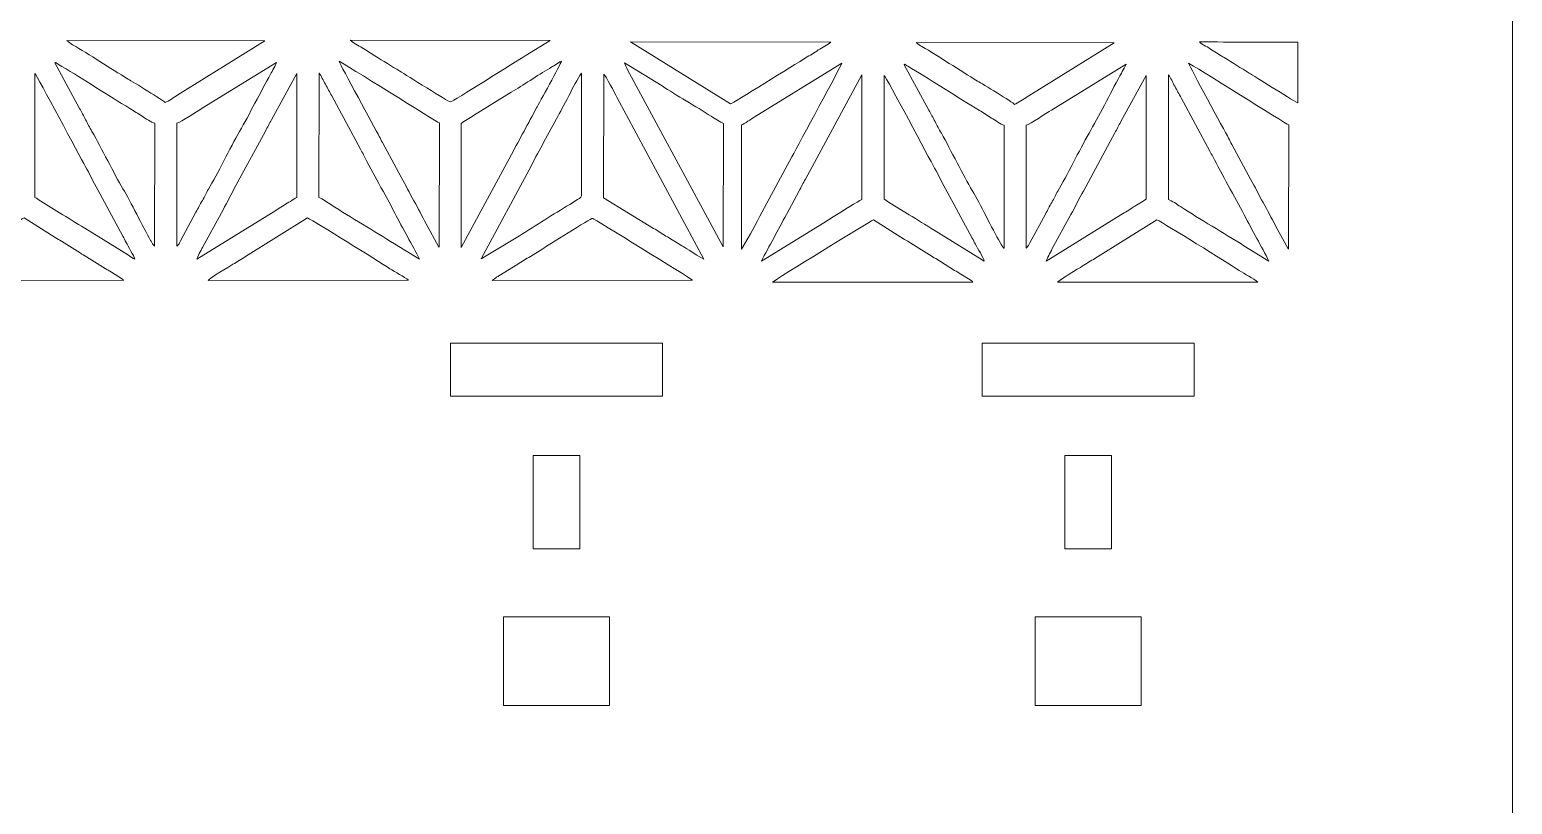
# Model space of a CAD drawing. Header units: inches. Extents: x -60.4 to -14.9, y -20.3 to 14.1.
# Drawn here: x -24.75 to -21.255, y 8.02 to 9.845 of the extents above; entities that cross this region are included whole.
import ezdxf

# ---------------------------------------------------------------- set-up
doc = ezdxf.new("R2010")
doc.units = ezdxf.units.IN
doc.header["$MEASUREMENT"] = 0
doc.layers.add('Master Desktop', color=7, linetype='Continuous', plot=False)

msp = doc.modelspace()

# ---------------------------------------------------------------- linework, layer by layer
at = {"layer": 'Master Desktop', "lineweight": 18}
msp.add_open_spline([(-21.2548, 10.7638), (-21.2548, 10.7638), (-21.2548, -11.49), (-21.2548, -11.49), (-21.2548, -11.49), (-21.2548, -11.49), (-21.2548, -11.6795), (-21.2548, -11.6795)], degree=3, knots=[0, 0, 0, 0, 0.333333, 0.333333, 0.333333, 0.333333, 1, 1, 1, 1], dxfattribs=at)
at = {"layer": 'Master Desktop', "color": 5, "lineweight": 9}
for points, knots in [([(-24.4302, 9.6734), (-24.4339, 9.6777), (-24.5076, 9.7228), (-24.5173, 9.7285), (-24.5173, 9.7285), (-24.5597, 9.7535), (-24.6097, 9.7875), (-24.6485, 9.8096), (-24.6485, 9.8096), (-24.6534, 9.8124), (-24.6572, 9.8145), (-24.6619, 9.8192), (-24.6619, 9.8192), (-24.6619, 9.8192), (-24.1955, 9.8184), (-24.1955, 9.8184), (-24.1955, 9.8184), (-24.1955, 9.8184), (-24.4003, 9.6913), (-24.4003, 9.6913), (-24.4003, 9.6913), (-24.4084, 9.686), (-24.4222, 9.6768), (-24.4302, 9.6734)], [0, 0, 0, 0, 0.142857, 0.142857, 0.142857, 0.142857, 0.285714, 0.285714, 0.285714, 0.285714, 0.428571, 0.428571, 0.428571, 0.428571, 0.571429, 0.571429, 0.571429, 0.571429, 0.714286, 0.714286, 0.714286, 0.714286, 1, 1, 1, 1]), ([(-23.5815, 9.7833), (-23.6013, 9.772), (-23.7535, 9.6749), (-23.7582, 9.6749), (-23.7582, 9.6749), (-23.7623, 9.6749), (-23.863, 9.7387), (-23.8771, 9.7473), (-23.8771, 9.7473), (-23.8968, 9.7593), (-23.9159, 9.7711), (-23.936, 9.7836), (-23.936, 9.7836), (-23.9459, 9.7898), (-23.9554, 9.7955), (-23.9658, 9.8024), (-23.9658, 9.8024), (-23.9739, 9.8077), (-23.9877, 9.814), (-23.9942, 9.8205), (-23.9942, 9.8205), (-23.9942, 9.8205), (-23.5225, 9.8198), (-23.5225, 9.8198), (-23.5225, 9.8198), (-23.5225, 9.8198), (-23.5815, 9.7833), (-23.5815, 9.7833)], [0, 0, 0, 0, 0.125, 0.125, 0.125, 0.125, 0.25, 0.25, 0.25, 0.25, 0.375, 0.375, 0.375, 0.375, 0.5, 0.5, 0.5, 0.5, 0.625, 0.625, 0.625, 0.625, 0.75, 0.75, 0.75, 0.75, 1, 1, 1, 1]), ([(-22.8614, 9.8157), (-22.8681, 9.8093), (-22.8824, 9.8029), (-22.8908, 9.7972), (-22.8908, 9.7972), (-22.9006, 9.7905), (-22.9106, 9.7846), (-22.9206, 9.7785), (-22.9206, 9.7785), (-22.9458, 9.7632), (-23.0937, 9.6704), (-23.0974, 9.6704), (-23.0974, 9.6704), (-23.0974, 9.6704), (-23.3331, 9.8161), (-23.3331, 9.8161), (-23.3331, 9.8161), (-23.3331, 9.8161), (-22.8614, 9.8157), (-22.8614, 9.8157)], [0, 0, 0, 0, 0.166667, 0.166667, 0.166667, 0.166667, 0.333333, 0.333333, 0.333333, 0.333333, 0.5, 0.5, 0.5, 0.5, 0.666667, 0.666667, 0.666667, 0.666667, 1, 1, 1, 1]), ([(-22.4281, 9.669), (-22.4318, 9.6733), (-22.5055, 9.7183), (-22.5152, 9.724), (-22.5152, 9.724), (-22.5576, 9.7491), (-22.6076, 9.7831), (-22.6464, 9.8052), (-22.6464, 9.8052), (-22.6513, 9.808), (-22.6551, 9.81), (-22.6598, 9.8148), (-22.6598, 9.8148), (-22.6598, 9.8148), (-22.1934, 9.8139), (-22.1934, 9.8139), (-22.1934, 9.8139), (-22.1934, 9.8139), (-22.3982, 9.6868), (-22.3982, 9.6868), (-22.3982, 9.6868), (-22.4063, 9.6816), (-22.4201, 9.6724), (-22.4281, 9.669)], [0, 0, 0, 0, 0.142857, 0.142857, 0.142857, 0.142857, 0.285714, 0.285714, 0.285714, 0.285714, 0.428571, 0.428571, 0.428571, 0.428571, 0.571429, 0.571429, 0.571429, 0.571429, 0.714286, 0.714286, 0.714286, 0.714286, 1, 1, 1, 1]), ([(-21.7605, 9.6725), (-21.7809, 9.6835), (-21.8624, 9.7352), (-21.8749, 9.7428), (-21.8749, 9.7428), (-21.8947, 9.7548), (-21.9138, 9.7666), (-21.9339, 9.7791), (-21.9339, 9.7791), (-21.9438, 9.7853), (-21.9533, 9.791), (-21.9637, 9.7979), (-21.9637, 9.7979), (-21.9718, 9.8033), (-21.9856, 9.8095), (-21.9921, 9.8161), (-21.9921, 9.8161), (-21.9921, 9.8161), (-21.877, 9.8159), (-21.7605, 9.8157)], [0, 0, 0, 0, 0.166667, 0.166667, 0.166667, 0.166667, 0.333333, 0.333333, 0.333333, 0.333333, 0.5, 0.5, 0.5, 0.5, 0.666667, 0.666667, 0.666667, 0.666667, 1, 1, 1, 1]), ([(-24.632, 9.6595), (-24.632, 9.6595), (-24.6903, 9.7666), (-24.6903, 9.7666), (-24.6903, 9.7666), (-24.6903, 9.7666), (-24.6887, 9.7679), (-24.6887, 9.7679), (-24.6887, 9.7679), (-24.6842, 9.7644), (-24.6794, 9.7619), (-24.6735, 9.7584), (-24.6735, 9.7584), (-24.6223, 9.7281), (-24.5658, 9.6904), (-24.5133, 9.6593), (-24.5133, 9.6593), (-24.5032, 9.6533), (-24.4946, 9.6472), (-24.4846, 9.6411), (-24.4846, 9.6411), (-24.4772, 9.6366), (-24.4628, 9.6264), (-24.455, 9.6244), (-24.455, 9.6244), (-24.455, 9.6244), (-24.4551, 9.3345), (-24.4551, 9.3345), (-24.4551, 9.3345), (-24.4555, 9.3347), (-24.4559, 9.3352), (-24.4562, 9.3354), (-24.4562, 9.3354), (-24.4562, 9.3354), (-24.4588, 9.3385), (-24.4588, 9.3385), (-24.4588, 9.3385), (-24.4601, 9.3403), (-24.4596, 9.3397), (-24.4607, 9.3418), (-24.4607, 9.3418), (-24.4623, 9.3447), (-24.4626, 9.3452), (-24.4645, 9.3483), (-24.4645, 9.3483), (-24.4837, 9.3811), (-24.5112, 9.4392), (-24.53, 9.4703), (-24.53, 9.4703), (-24.551, 9.5051), (-24.5803, 9.566), (-24.6029, 9.6053), (-24.6029, 9.6053), (-24.6084, 9.615), (-24.6133, 9.6239), (-24.6178, 9.6329), (-24.6178, 9.6329), (-24.6227, 9.6426), (-24.6273, 9.6503), (-24.632, 9.6595)], [0, 0, 0, 0, 0.0625, 0.0625, 0.0625, 0.0625, 0.125, 0.125, 0.125, 0.125, 0.1875, 0.1875, 0.1875, 0.1875, 0.25, 0.25, 0.25, 0.25, 0.3125, 0.3125, 0.3125, 0.3125, 0.375, 0.375, 0.375, 0.375, 0.4375, 0.4375, 0.4375, 0.4375, 0.5, 0.5, 0.5, 0.5, 0.5625, 0.5625, 0.5625, 0.5625, 0.625, 0.625, 0.625, 0.625, 0.6875, 0.6875, 0.6875, 0.6875, 0.75, 0.75, 0.75, 0.75, 0.8125, 0.8125, 0.8125, 0.8125, 0.875, 0.875, 0.875, 0.875, 1, 1, 1, 1]), ([(-24.4027, 9.6244), (-24.3933, 9.6268), (-24.3552, 9.6529), (-24.3434, 9.6599), (-24.3434, 9.6599), (-24.3434, 9.6599), (-24.1676, 9.7679), (-24.1676, 9.7679), (-24.1676, 9.7679), (-24.1698, 9.7626), (-24.1783, 9.7471), (-24.182, 9.7404), (-24.182, 9.7404), (-24.2045, 9.6999), (-24.2328, 9.6436), (-24.2548, 9.6053), (-24.2548, 9.6053), (-24.2772, 9.5664), (-24.3073, 9.504), (-24.3284, 9.4692), (-24.3284, 9.4692), (-24.3341, 9.4598), (-24.3367, 9.4518), (-24.3426, 9.4425), (-24.3426, 9.4425), (-24.3486, 9.433), (-24.3519, 9.4249), (-24.3577, 9.415), (-24.3577, 9.415), (-24.3577, 9.415), (-24.3939, 9.3473), (-24.3939, 9.3473), (-24.3939, 9.3473), (-24.3954, 9.3447), (-24.3958, 9.3436), (-24.3976, 9.3407), (-24.3976, 9.3407), (-24.3976, 9.3407), (-24.4027, 9.3345), (-24.4027, 9.3345), (-24.4027, 9.3345), (-24.4027, 9.3345), (-24.4027, 9.6244), (-24.4027, 9.6244)], [0, 0, 0, 0, 0.083333, 0.083333, 0.083333, 0.083333, 0.166667, 0.166667, 0.166667, 0.166667, 0.25, 0.25, 0.25, 0.25, 0.333333, 0.333333, 0.333333, 0.333333, 0.416667, 0.416667, 0.416667, 0.416667, 0.5, 0.5, 0.5, 0.5, 0.583333, 0.583333, 0.583333, 0.583333, 0.666667, 0.666667, 0.666667, 0.666667, 0.75, 0.75, 0.75, 0.75, 0.833333, 0.833333, 0.833333, 0.833333, 1, 1, 1, 1]), ([(-23.7842, 9.3322), (-23.7845, 9.3326), (-23.7849, 9.333), (-23.7851, 9.3333), (-23.7851, 9.3333), (-23.7853, 9.3335), (-23.7858, 9.334), (-23.786, 9.3343), (-23.786, 9.3343), (-23.786, 9.3343), (-23.8151, 9.3874), (-23.8151, 9.3874), (-23.8151, 9.3874), (-23.8248, 9.4059), (-23.834, 9.4239), (-23.8442, 9.4418), (-23.8442, 9.4418), (-23.8548, 9.4603), (-23.8633, 9.4787), (-23.8738, 9.4974), (-23.8738, 9.4974), (-23.8738, 9.4974), (-23.9184, 9.579), (-23.9184, 9.579), (-23.9184, 9.579), (-23.921, 9.5839), (-23.9231, 9.5886), (-23.9257, 9.5937), (-23.9257, 9.5937), (-23.9365, 9.6142), (-24.0168, 9.7605), (-24.0204, 9.7706), (-24.0204, 9.7706), (-24.0125, 9.7676), (-23.7895, 9.627), (-23.784, 9.6252), (-23.784, 9.6252), (-23.784, 9.6252), (-23.7842, 9.3322), (-23.7842, 9.3322)], [0, 0, 0, 0, 0.090909, 0.090909, 0.090909, 0.090909, 0.181818, 0.181818, 0.181818, 0.181818, 0.272727, 0.272727, 0.272727, 0.272727, 0.363636, 0.363636, 0.363636, 0.363636, 0.454545, 0.454545, 0.454545, 0.454545, 0.545455, 0.545455, 0.545455, 0.545455, 0.636364, 0.636364, 0.636364, 0.636364, 0.727273, 0.727273, 0.727273, 0.727273, 0.818182, 0.818182, 0.818182, 0.818182, 1, 1, 1, 1]), ([(-23.7328, 9.624), (-23.7242, 9.6307), (-23.7132, 9.6367), (-23.7033, 9.6431), (-23.7033, 9.6431), (-23.7033, 9.6431), (-23.6144, 9.698), (-23.6144, 9.698), (-23.6144, 9.698), (-23.5873, 9.7135), (-23.5526, 9.7375), (-23.5245, 9.7536), (-23.5245, 9.7536), (-23.515, 9.7591), (-23.5055, 9.766), (-23.4962, 9.7709), (-23.4962, 9.7709), (-23.4981, 9.7631), (-23.5496, 9.6706), (-23.555, 9.6605), (-23.555, 9.6605), (-23.5743, 9.6239), (-23.5942, 9.5886), (-23.614, 9.5508), (-23.614, 9.5508), (-23.614, 9.5508), (-23.7329, 9.3321), (-23.7329, 9.3321), (-23.7329, 9.3321), (-23.7329, 9.3321), (-23.7328, 9.624), (-23.7328, 9.624)], [0, 0, 0, 0, 0.111111, 0.111111, 0.111111, 0.111111, 0.222222, 0.222222, 0.222222, 0.222222, 0.333333, 0.333333, 0.333333, 0.333333, 0.444444, 0.444444, 0.444444, 0.444444, 0.555556, 0.555556, 0.555556, 0.555556, 0.666667, 0.666667, 0.666667, 0.666667, 0.777778, 0.777778, 0.777778, 0.777778, 1, 1, 1, 1]), ([(-23.1433, 9.6409), (-23.1349, 9.6355), (-23.122, 9.6268), (-23.1142, 9.6238), (-23.1142, 9.6238), (-23.1142, 9.6238), (-23.1147, 9.3331), (-23.1147, 9.3331), (-23.1147, 9.3331), (-23.1147, 9.3331), (-23.3411, 9.7521), (-23.3411, 9.7521), (-23.3411, 9.7521), (-23.3425, 9.7548), (-23.3437, 9.7569), (-23.3446, 9.7588), (-23.3446, 9.7588), (-23.3446, 9.7588), (-23.348, 9.767), (-23.348, 9.767), (-23.348, 9.767), (-23.348, 9.767), (-23.259, 9.7126), (-23.259, 9.7126), (-23.259, 9.7126), (-23.226, 9.6904), (-23.1794, 9.6645), (-23.1433, 9.6409)], [0, 0, 0, 0, 0.125, 0.125, 0.125, 0.125, 0.25, 0.25, 0.25, 0.25, 0.375, 0.375, 0.375, 0.375, 0.5, 0.5, 0.5, 0.5, 0.625, 0.625, 0.625, 0.625, 0.75, 0.75, 0.75, 0.75, 1, 1, 1, 1]), ([(-23.0715, 9.6208), (-23.0652, 9.6228), (-23.0488, 9.6348), (-23.0416, 9.6391), (-23.0416, 9.6391), (-23.0416, 9.6391), (-22.8352, 9.7661), (-22.8352, 9.7661), (-22.8352, 9.7661), (-22.839, 9.7554), (-22.9363, 9.5779), (-22.9528, 9.5457), (-22.9528, 9.5457), (-22.9528, 9.5457), (-23.012, 9.4363), (-23.012, 9.4363), (-23.012, 9.4363), (-23.027, 9.4104), (-23.0417, 9.379), (-23.056, 9.3542), (-23.056, 9.3542), (-23.056, 9.3542), (-23.0716, 9.3278), (-23.0716, 9.3278), (-23.0716, 9.3278), (-23.0716, 9.3278), (-23.0715, 9.6208), (-23.0715, 9.6208)], [0, 0, 0, 0, 0.125, 0.125, 0.125, 0.125, 0.25, 0.25, 0.25, 0.25, 0.375, 0.375, 0.375, 0.375, 0.5, 0.5, 0.5, 0.5, 0.625, 0.625, 0.625, 0.625, 0.75, 0.75, 0.75, 0.75, 1, 1, 1, 1]), ([(-22.6299, 9.6551), (-22.6299, 9.6551), (-22.6882, 9.7621), (-22.6882, 9.7621), (-22.6882, 9.7621), (-22.6882, 9.7621), (-22.6865, 9.7634), (-22.6865, 9.7634), (-22.6865, 9.7634), (-22.6821, 9.76), (-22.6773, 9.7574), (-22.6714, 9.7539), (-22.6714, 9.7539), (-22.6202, 9.7237), (-22.5636, 9.686), (-22.5112, 9.6549), (-22.5112, 9.6549), (-22.5011, 9.6489), (-22.4925, 9.6427), (-22.4825, 9.6367), (-22.4825, 9.6367), (-22.475, 9.6322), (-22.4607, 9.6219), (-22.4529, 9.6199), (-22.4529, 9.6199), (-22.4529, 9.6199), (-22.453, 9.33), (-22.453, 9.33), (-22.453, 9.33), (-22.4534, 9.3303), (-22.4538, 9.3307), (-22.454, 9.331), (-22.454, 9.331), (-22.454, 9.331), (-22.4567, 9.3341), (-22.4567, 9.3341), (-22.4567, 9.3341), (-22.458, 9.3358), (-22.4575, 9.3353), (-22.4586, 9.3374), (-22.4586, 9.3374), (-22.4602, 9.3403), (-22.4605, 9.3408), (-22.4623, 9.3439), (-22.4623, 9.3439), (-22.4816, 9.3766), (-22.5091, 9.4347), (-22.5279, 9.4658), (-22.5279, 9.4658), (-22.5489, 9.5006), (-22.5782, 9.5616), (-22.6007, 9.6008), (-22.6007, 9.6008), (-22.6063, 9.6105), (-22.6112, 9.6194), (-22.6157, 9.6284), (-22.6157, 9.6284), (-22.6206, 9.6382), (-22.6252, 9.6459), (-22.6299, 9.6551)], [0, 0, 0, 0, 0.0625, 0.0625, 0.0625, 0.0625, 0.125, 0.125, 0.125, 0.125, 0.1875, 0.1875, 0.1875, 0.1875, 0.25, 0.25, 0.25, 0.25, 0.3125, 0.3125, 0.3125, 0.3125, 0.375, 0.375, 0.375, 0.375, 0.4375, 0.4375, 0.4375, 0.4375, 0.5, 0.5, 0.5, 0.5, 0.5625, 0.5625, 0.5625, 0.5625, 0.625, 0.625, 0.625, 0.625, 0.6875, 0.6875, 0.6875, 0.6875, 0.75, 0.75, 0.75, 0.75, 0.8125, 0.8125, 0.8125, 0.8125, 0.875, 0.875, 0.875, 0.875, 1, 1, 1, 1]), ([(-22.4005, 9.6199), (-22.3912, 9.6224), (-22.3531, 9.6484), (-22.3413, 9.6555), (-22.3413, 9.6555), (-22.3413, 9.6555), (-22.1655, 9.7634), (-22.1655, 9.7634), (-22.1655, 9.7634), (-22.1677, 9.7582), (-22.1761, 9.7427), (-22.1799, 9.7359), (-22.1799, 9.7359), (-22.2023, 9.6954), (-22.2307, 9.6391), (-22.2527, 9.6008), (-22.2527, 9.6008), (-22.2751, 9.5619), (-22.3052, 9.4995), (-22.3263, 9.4648), (-22.3263, 9.4648), (-22.332, 9.4553), (-22.3346, 9.4474), (-22.3405, 9.4381), (-22.3405, 9.4381), (-22.3465, 9.4286), (-22.3498, 9.4205), (-22.3556, 9.4106), (-22.3556, 9.4106), (-22.3556, 9.4106), (-22.3918, 9.3428), (-22.3918, 9.3428), (-22.3918, 9.3428), (-22.3933, 9.3403), (-22.3937, 9.3392), (-22.3954, 9.3363), (-22.3954, 9.3363), (-22.3954, 9.3363), (-22.4005, 9.33), (-22.4005, 9.33), (-22.4005, 9.33), (-22.4005, 9.33), (-22.4005, 9.6199), (-22.4005, 9.6199)], [0, 0, 0, 0, 0.083333, 0.083333, 0.083333, 0.083333, 0.166667, 0.166667, 0.166667, 0.166667, 0.25, 0.25, 0.25, 0.25, 0.333333, 0.333333, 0.333333, 0.333333, 0.416667, 0.416667, 0.416667, 0.416667, 0.5, 0.5, 0.5, 0.5, 0.583333, 0.583333, 0.583333, 0.583333, 0.666667, 0.666667, 0.666667, 0.666667, 0.75, 0.75, 0.75, 0.75, 0.833333, 0.833333, 0.833333, 0.833333, 1, 1, 1, 1]), ([(-21.7821, 9.3278), (-21.7824, 9.3281), (-21.7828, 9.3286), (-21.783, 9.3288), (-21.783, 9.3288), (-21.7832, 9.3291), (-21.7837, 9.3296), (-21.7839, 9.3299), (-21.7839, 9.3299), (-21.7839, 9.3299), (-21.8129, 9.3829), (-21.8129, 9.3829), (-21.8129, 9.3829), (-21.8227, 9.4015), (-21.8318, 9.4195), (-21.8421, 9.4374), (-21.8421, 9.4374), (-21.8527, 9.4558), (-21.8612, 9.4743), (-21.8717, 9.4929), (-21.8717, 9.4929), (-21.8717, 9.4929), (-21.9163, 9.5745), (-21.9163, 9.5745), (-21.9163, 9.5745), (-21.9189, 9.5795), (-21.9209, 9.5841), (-21.9236, 9.5893), (-21.9236, 9.5893), (-21.9344, 9.6098), (-22.0147, 9.756), (-22.0183, 9.7661), (-22.0183, 9.7661), (-22.0104, 9.7632), (-21.7874, 9.6225), (-21.7819, 9.6208), (-21.7819, 9.6208), (-21.7819, 9.6208), (-21.7821, 9.3278), (-21.7821, 9.3278)], [0, 0, 0, 0, 0.090909, 0.090909, 0.090909, 0.090909, 0.181818, 0.181818, 0.181818, 0.181818, 0.272727, 0.272727, 0.272727, 0.272727, 0.363636, 0.363636, 0.363636, 0.363636, 0.454545, 0.454545, 0.454545, 0.454545, 0.545455, 0.545455, 0.545455, 0.545455, 0.636364, 0.636364, 0.636364, 0.636364, 0.727273, 0.727273, 0.727273, 0.727273, 0.818182, 0.818182, 0.818182, 0.818182, 1, 1, 1, 1]), ([(-24.7373, 9.7417), (-24.7319, 9.7355), (-24.6309, 9.5448), (-24.6188, 9.5235), (-24.6188, 9.5235), (-24.6087, 9.5055), (-24.5997, 9.4862), (-24.5894, 9.4678), (-24.5894, 9.4678), (-24.5894, 9.4678), (-24.53, 9.3585), (-24.53, 9.3585), (-24.53, 9.3585), (-24.5274, 9.3534), (-24.5253, 9.3488), (-24.5226, 9.3437), (-24.5226, 9.3437), (-24.5173, 9.3339), (-24.5037, 9.3126), (-24.5019, 9.3041), (-24.5019, 9.3041), (-24.507, 9.3064), (-24.5112, 9.31), (-24.5167, 9.3133), (-24.5167, 9.3133), (-24.5167, 9.3133), (-24.62, 9.3772), (-24.62, 9.3772), (-24.62, 9.3772), (-24.6404, 9.3891), (-24.6588, 9.4017), (-24.679, 9.4136), (-24.679, 9.4136), (-24.679, 9.4136), (-24.7236, 9.4409), (-24.7236, 9.4409), (-24.7236, 9.4409), (-24.7294, 9.4443), (-24.7321, 9.4472), (-24.7376, 9.4499), (-24.7376, 9.4499), (-24.7376, 9.4499), (-24.7373, 9.7417), (-24.7373, 9.7417)], [0, 0, 0, 0, 0.083333, 0.083333, 0.083333, 0.083333, 0.166667, 0.166667, 0.166667, 0.166667, 0.25, 0.25, 0.25, 0.25, 0.333333, 0.333333, 0.333333, 0.333333, 0.416667, 0.416667, 0.416667, 0.416667, 0.5, 0.5, 0.5, 0.5, 0.583333, 0.583333, 0.583333, 0.583333, 0.666667, 0.666667, 0.666667, 0.666667, 0.75, 0.75, 0.75, 0.75, 0.833333, 0.833333, 0.833333, 0.833333, 1, 1, 1, 1]), ([(-24.3558, 9.3041), (-24.3548, 9.3089), (-24.3454, 9.3255), (-24.3421, 9.3319), (-24.3421, 9.3319), (-24.3421, 9.3319), (-24.2977, 9.4136), (-24.2977, 9.4136), (-24.2977, 9.4136), (-24.2873, 9.4315), (-24.2784, 9.4509), (-24.2681, 9.4693), (-24.2681, 9.4693), (-24.2681, 9.4693), (-24.1938, 9.6062), (-24.1938, 9.6062), (-24.1938, 9.6062), (-24.1891, 9.6152), (-24.1851, 9.6237), (-24.1796, 9.6329), (-24.1796, 9.6329), (-24.1796, 9.6329), (-24.1202, 9.7417), (-24.1202, 9.7417), (-24.1202, 9.7417), (-24.1202, 9.7417), (-24.1201, 9.4499), (-24.1201, 9.4499), (-24.1201, 9.4499), (-24.1258, 9.4471), (-24.1288, 9.4439), (-24.1352, 9.4403), (-24.1352, 9.4403), (-24.1397, 9.4377), (-24.1458, 9.4344), (-24.15, 9.4317), (-24.15, 9.4317), (-24.1606, 9.425), (-24.1693, 9.419), (-24.1798, 9.413), (-24.1798, 9.413), (-24.1798, 9.413), (-24.3558, 9.3041), (-24.3558, 9.3041)], [0, 0, 0, 0, 0.083333, 0.083333, 0.083333, 0.083333, 0.166667, 0.166667, 0.166667, 0.166667, 0.25, 0.25, 0.25, 0.25, 0.333333, 0.333333, 0.333333, 0.333333, 0.416667, 0.416667, 0.416667, 0.416667, 0.5, 0.5, 0.5, 0.5, 0.583333, 0.583333, 0.583333, 0.583333, 0.666667, 0.666667, 0.666667, 0.666667, 0.75, 0.75, 0.75, 0.75, 0.833333, 0.833333, 0.833333, 0.833333, 1, 1, 1, 1]), ([(-24.0673, 9.7431), (-24.0621, 9.7356), (-24.0577, 9.7256), (-24.0526, 9.7164), (-24.0526, 9.7164), (-24.0471, 9.7064), (-24.0431, 9.6985), (-24.0375, 9.6888), (-24.0375, 9.6888), (-24.0375, 9.6888), (-23.9702, 9.5635), (-23.9702, 9.5635), (-23.9702, 9.5635), (-23.968, 9.5593), (-23.9651, 9.5549), (-23.9629, 9.5504), (-23.9629, 9.5504), (-23.9422, 9.5086), (-23.9115, 9.4564), (-23.889, 9.413), (-23.889, 9.413), (-23.8703, 9.3769), (-23.8483, 9.338), (-23.8306, 9.3043), (-23.8306, 9.3043), (-23.8306, 9.3043), (-23.89, 9.3403), (-23.89, 9.3403), (-23.89, 9.3403), (-23.9373, 9.3704), (-23.9926, 9.4024), (-24.0388, 9.4325), (-24.0388, 9.4325), (-24.0477, 9.4383), (-24.0594, 9.4461), (-24.0678, 9.4496), (-24.0678, 9.4496), (-24.0678, 9.4496), (-24.0673, 9.7431), (-24.0673, 9.7431)], [0, 0, 0, 0, 0.090909, 0.090909, 0.090909, 0.090909, 0.181818, 0.181818, 0.181818, 0.181818, 0.272727, 0.272727, 0.272727, 0.272727, 0.363636, 0.363636, 0.363636, 0.363636, 0.454545, 0.454545, 0.454545, 0.454545, 0.545455, 0.545455, 0.545455, 0.545455, 0.636364, 0.636364, 0.636364, 0.636364, 0.727273, 0.727273, 0.727273, 0.727273, 0.818182, 0.818182, 0.818182, 0.818182, 1, 1, 1, 1]), ([(-23.5672, 9.5251), (-23.558, 9.5438), (-23.5473, 9.5616), (-23.5374, 9.5805), (-23.5374, 9.5805), (-23.5374, 9.5805), (-23.5081, 9.6348), (-23.5081, 9.6348), (-23.5081, 9.6348), (-23.491, 9.6634), (-23.4675, 9.7147), (-23.4492, 9.7428), (-23.4492, 9.7428), (-23.4492, 9.7428), (-23.4491, 9.4537), (-23.4491, 9.4537), (-23.4491, 9.4537), (-23.4491, 9.4484), (-23.4573, 9.4453), (-23.4621, 9.4422), (-23.4621, 9.4422), (-23.4674, 9.4388), (-23.471, 9.4367), (-23.4767, 9.4333), (-23.4767, 9.4333), (-23.5158, 9.4103), (-23.5553, 9.3831), (-23.5953, 9.3596), (-23.5953, 9.3596), (-23.5953, 9.3596), (-23.6854, 9.305), (-23.6854, 9.305), (-23.6854, 9.305), (-23.6854, 9.305), (-23.5672, 9.5251), (-23.5672, 9.5251)], [0, 0, 0, 0, 0.1, 0.1, 0.1, 0.1, 0.2, 0.2, 0.2, 0.2, 0.3, 0.3, 0.3, 0.3, 0.4, 0.4, 0.4, 0.4, 0.5, 0.5, 0.5, 0.5, 0.6, 0.6, 0.6, 0.6, 0.7, 0.7, 0.7, 0.7, 0.8, 0.8, 0.8, 0.8, 1, 1, 1, 1]), ([(-23.3964, 9.7406), (-23.3917, 9.7364), (-23.3705, 9.6952), (-23.3656, 9.6857), (-23.3656, 9.6857), (-23.3656, 9.6857), (-23.1606, 9.3043), (-23.1606, 9.3043), (-23.1606, 9.3043), (-23.1743, 9.3109), (-23.1927, 9.3244), (-23.2053, 9.3316), (-23.2053, 9.3316), (-23.2111, 9.335), (-23.2145, 9.3369), (-23.2199, 9.3405), (-23.2199, 9.3405), (-23.2306, 9.3475), (-23.2398, 9.3525), (-23.25, 9.3588), (-23.25, 9.3588), (-23.2599, 9.365), (-23.2688, 9.3709), (-23.2789, 9.3769), (-23.2789, 9.3769), (-23.2789, 9.3769), (-23.3968, 9.4491), (-23.3968, 9.4491), (-23.3968, 9.4491), (-23.3968, 9.4491), (-23.3964, 9.7406), (-23.3964, 9.7406)], [0, 0, 0, 0, 0.111111, 0.111111, 0.111111, 0.111111, 0.222222, 0.222222, 0.222222, 0.222222, 0.333333, 0.333333, 0.333333, 0.333333, 0.444444, 0.444444, 0.444444, 0.444444, 0.555556, 0.555556, 0.555556, 0.555556, 0.666667, 0.666667, 0.666667, 0.666667, 0.777778, 0.777778, 0.777778, 0.777778, 1, 1, 1, 1]), ([(-23.025, 9.2998), (-23.0071, 9.334), (-22.9851, 9.3728), (-22.966, 9.4097), (-22.966, 9.4097), (-22.966, 9.4097), (-22.9361, 9.465), (-22.9361, 9.465), (-22.9361, 9.465), (-22.9308, 9.4751), (-22.9266, 9.4836), (-22.9212, 9.4927), (-22.9212, 9.4927), (-22.9212, 9.4927), (-22.7879, 9.7387), (-22.7879, 9.7387), (-22.7879, 9.7387), (-22.7879, 9.7387), (-22.7878, 9.4452), (-22.7878, 9.4452), (-22.7878, 9.4452), (-22.7978, 9.4409), (-22.8343, 9.4167), (-22.8478, 9.4087), (-22.8478, 9.4087), (-22.8587, 9.4023), (-22.8679, 9.3963), (-22.8778, 9.3902), (-22.8778, 9.3902), (-22.8778, 9.3902), (-23.025, 9.2998), (-23.025, 9.2998)], [0, 0, 0, 0, 0.111111, 0.111111, 0.111111, 0.111111, 0.222222, 0.222222, 0.222222, 0.222222, 0.333333, 0.333333, 0.333333, 0.333333, 0.444444, 0.444444, 0.444444, 0.444444, 0.555556, 0.555556, 0.555556, 0.555556, 0.666667, 0.666667, 0.666667, 0.666667, 0.777778, 0.777778, 0.777778, 0.777778, 1, 1, 1, 1]), ([(-22.7352, 9.7373), (-22.7298, 9.731), (-22.6288, 9.5403), (-22.6167, 9.519), (-22.6167, 9.519), (-22.6066, 9.501), (-22.5976, 9.4817), (-22.5873, 9.4633), (-22.5873, 9.4633), (-22.5873, 9.4633), (-22.5278, 9.354), (-22.5278, 9.354), (-22.5278, 9.354), (-22.5253, 9.3489), (-22.5232, 9.3444), (-22.5205, 9.3393), (-22.5205, 9.3393), (-22.5152, 9.3294), (-22.5016, 9.3081), (-22.4998, 9.2996), (-22.4998, 9.2996), (-22.5049, 9.302), (-22.5091, 9.3056), (-22.5145, 9.3089), (-22.5145, 9.3089), (-22.5145, 9.3089), (-22.6179, 9.3727), (-22.6179, 9.3727), (-22.6179, 9.3727), (-22.6383, 9.3847), (-22.6567, 9.3972), (-22.6769, 9.4091), (-22.6769, 9.4091), (-22.6769, 9.4091), (-22.7215, 9.4364), (-22.7215, 9.4364), (-22.7215, 9.4364), (-22.7273, 9.4398), (-22.7299, 9.4427), (-22.7354, 9.4455), (-22.7354, 9.4455), (-22.7354, 9.4455), (-22.7352, 9.7373), (-22.7352, 9.7373)], [0, 0, 0, 0, 0.083333, 0.083333, 0.083333, 0.083333, 0.166667, 0.166667, 0.166667, 0.166667, 0.25, 0.25, 0.25, 0.25, 0.333333, 0.333333, 0.333333, 0.333333, 0.416667, 0.416667, 0.416667, 0.416667, 0.5, 0.5, 0.5, 0.5, 0.583333, 0.583333, 0.583333, 0.583333, 0.666667, 0.666667, 0.666667, 0.666667, 0.75, 0.75, 0.75, 0.75, 0.833333, 0.833333, 0.833333, 0.833333, 1, 1, 1, 1]), ([(-22.3537, 9.2996), (-22.3527, 9.3044), (-22.3433, 9.321), (-22.34, 9.3275), (-22.34, 9.3275), (-22.34, 9.3275), (-22.2956, 9.4092), (-22.2956, 9.4092), (-22.2956, 9.4092), (-22.2852, 9.4271), (-22.2763, 9.4464), (-22.266, 9.4648), (-22.266, 9.4648), (-22.266, 9.4648), (-22.1917, 9.6017), (-22.1917, 9.6017), (-22.1917, 9.6017), (-22.187, 9.6107), (-22.1829, 9.6192), (-22.1775, 9.6285), (-22.1775, 9.6285), (-22.1775, 9.6285), (-22.118, 9.7373), (-22.118, 9.7373), (-22.118, 9.7373), (-22.118, 9.7373), (-22.118, 9.4455), (-22.118, 9.4455), (-22.118, 9.4455), (-22.1237, 9.4427), (-22.1267, 9.4394), (-22.1331, 9.4359), (-22.1331, 9.4359), (-22.1376, 9.4333), (-22.1436, 9.43), (-22.1478, 9.4273), (-22.1478, 9.4273), (-22.1585, 9.4205), (-22.1672, 9.4146), (-22.1777, 9.4085), (-22.1777, 9.4085), (-22.1777, 9.4085), (-22.3537, 9.2996), (-22.3537, 9.2996)], [0, 0, 0, 0, 0.083333, 0.083333, 0.083333, 0.083333, 0.166667, 0.166667, 0.166667, 0.166667, 0.25, 0.25, 0.25, 0.25, 0.333333, 0.333333, 0.333333, 0.333333, 0.416667, 0.416667, 0.416667, 0.416667, 0.5, 0.5, 0.5, 0.5, 0.583333, 0.583333, 0.583333, 0.583333, 0.666667, 0.666667, 0.666667, 0.666667, 0.75, 0.75, 0.75, 0.75, 0.833333, 0.833333, 0.833333, 0.833333, 1, 1, 1, 1]), ([(-22.0652, 9.7387), (-22.06, 9.7311), (-22.0556, 9.7212), (-22.0505, 9.7119), (-22.0505, 9.7119), (-22.045, 9.702), (-22.041, 9.6941), (-22.0354, 9.6843), (-22.0354, 9.6843), (-22.0354, 9.6843), (-21.9681, 9.5591), (-21.9681, 9.5591), (-21.9681, 9.5591), (-21.9659, 9.5548), (-21.963, 9.5504), (-21.9608, 9.5459), (-21.9608, 9.5459), (-21.94, 9.5042), (-21.9094, 9.4519), (-21.8869, 9.4086), (-21.8869, 9.4086), (-21.8682, 9.3724), (-21.8462, 9.3336), (-21.8285, 9.2998), (-21.8285, 9.2998), (-21.8285, 9.2998), (-21.8878, 9.3359), (-21.8878, 9.3359), (-21.8878, 9.3359), (-21.9352, 9.366), (-21.9905, 9.3979), (-22.0367, 9.428), (-22.0367, 9.428), (-22.0456, 9.4338), (-22.0572, 9.4416), (-22.0657, 9.4452), (-22.0657, 9.4452), (-22.0657, 9.4452), (-22.0652, 9.7387), (-22.0652, 9.7387)], [0, 0, 0, 0, 0.090909, 0.090909, 0.090909, 0.090909, 0.181818, 0.181818, 0.181818, 0.181818, 0.272727, 0.272727, 0.272727, 0.272727, 0.363636, 0.363636, 0.363636, 0.363636, 0.454545, 0.454545, 0.454545, 0.454545, 0.545455, 0.545455, 0.545455, 0.545455, 0.636364, 0.636364, 0.636364, 0.636364, 0.727273, 0.727273, 0.727273, 0.727273, 0.818182, 0.818182, 0.818182, 0.818182, 1, 1, 1, 1]), ([(-25.0006, 9.2545), (-24.994, 9.2607), (-24.7738, 9.3959), (-24.7627, 9.4016), (-24.7627, 9.4016), (-24.7627, 9.4016), (-24.6894, 9.3552), (-24.6894, 9.3552), (-24.6894, 9.3552), (-24.6832, 9.3514), (-24.6806, 9.3502), (-24.6749, 9.3464), (-24.6749, 9.3464), (-24.6749, 9.3464), (-24.6306, 9.3188), (-24.6306, 9.3188), (-24.6306, 9.3188), (-24.6255, 9.3153), (-24.6213, 9.3131), (-24.616, 9.3099), (-24.616, 9.3099), (-24.616, 9.3099), (-24.5717, 9.2823), (-24.5717, 9.2823), (-24.5717, 9.2823), (-24.5669, 9.2794), (-24.5619, 9.2765), (-24.557, 9.2735), (-24.557, 9.2735), (-24.557, 9.2735), (-24.5311, 9.2574), (-24.5311, 9.2574), (-24.5311, 9.2574), (-24.5285, 9.2551), (-24.5303, 9.2572), (-24.5284, 9.2542), (-24.5284, 9.2542), (-24.5284, 9.2542), (-25.0006, 9.2545), (-25.0006, 9.2545)], [0, 0, 0, 0, 0.090909, 0.090909, 0.090909, 0.090909, 0.181818, 0.181818, 0.181818, 0.181818, 0.272727, 0.272727, 0.272727, 0.272727, 0.363636, 0.363636, 0.363636, 0.363636, 0.454545, 0.454545, 0.454545, 0.454545, 0.545455, 0.545455, 0.545455, 0.545455, 0.636364, 0.636364, 0.636364, 0.636364, 0.727273, 0.727273, 0.727273, 0.727273, 0.818182, 0.818182, 0.818182, 0.818182, 1, 1, 1, 1]), ([(-24.3293, 9.2542), (-24.3261, 9.2592), (-24.2782, 9.2875), (-24.2707, 9.2921), (-24.2707, 9.2921), (-24.2608, 9.2981), (-24.2506, 9.3046), (-24.2407, 9.3106), (-24.2407, 9.3106), (-24.2407, 9.3106), (-24.095, 9.4016), (-24.095, 9.4016), (-24.095, 9.4016), (-24.0747, 9.3912), (-23.9299, 9.3008), (-23.9005, 9.2818), (-23.9005, 9.2818), (-23.8888, 9.2743), (-23.8661, 9.2629), (-23.8571, 9.2545), (-23.8571, 9.2545), (-23.8571, 9.2545), (-24.3293, 9.2542), (-24.3293, 9.2542)], [0, 0, 0, 0, 0.142857, 0.142857, 0.142857, 0.142857, 0.285714, 0.285714, 0.285714, 0.285714, 0.428571, 0.428571, 0.428571, 0.428571, 0.571429, 0.571429, 0.571429, 0.571429, 0.714286, 0.714286, 0.714286, 0.714286, 1, 1, 1, 1]), ([(-23.6512, 9.2606), (-23.6484, 9.2624), (-23.6465, 9.2631), (-23.6438, 9.2648), (-23.6438, 9.2648), (-23.6438, 9.2648), (-23.5994, 9.2923), (-23.5994, 9.2923), (-23.5994, 9.2923), (-23.5892, 9.2991), (-23.5797, 9.3048), (-23.5694, 9.3108), (-23.5694, 9.3108), (-23.5694, 9.3108), (-23.5404, 9.3287), (-23.5404, 9.3287), (-23.5404, 9.3287), (-23.5338, 9.3331), (-23.4262, 9.4008), (-23.4226, 9.4004), (-23.4226, 9.4004), (-23.4219, 9.4004), (-23.1932, 9.2607), (-23.1873, 9.2545), (-23.1873, 9.2545), (-23.1873, 9.2545), (-23.6592, 9.2542), (-23.6592, 9.2542), (-23.6592, 9.2542), (-23.6592, 9.2542), (-23.6512, 9.2606), (-23.6512, 9.2606)], [0, 0, 0, 0, 0.111111, 0.111111, 0.111111, 0.111111, 0.222222, 0.222222, 0.222222, 0.222222, 0.333333, 0.333333, 0.333333, 0.333333, 0.444444, 0.444444, 0.444444, 0.444444, 0.555556, 0.555556, 0.555556, 0.555556, 0.666667, 0.666667, 0.666667, 0.666667, 0.777778, 0.777778, 0.777778, 0.777778, 1, 1, 1, 1]), ([(-22.9984, 9.2501), (-22.9918, 9.2563), (-22.7716, 9.3915), (-22.7606, 9.3971), (-22.7606, 9.3971), (-22.7606, 9.3971), (-22.6873, 9.3508), (-22.6873, 9.3508), (-22.6873, 9.3508), (-22.6811, 9.347), (-22.6784, 9.3458), (-22.6728, 9.3419), (-22.6728, 9.3419), (-22.6728, 9.3419), (-22.6284, 9.3143), (-22.6284, 9.3143), (-22.6284, 9.3143), (-22.6234, 9.3108), (-22.6192, 9.3087), (-22.6139, 9.3055), (-22.6139, 9.3055), (-22.6139, 9.3055), (-22.5696, 9.2778), (-22.5696, 9.2778), (-22.5696, 9.2778), (-22.5647, 9.275), (-22.5598, 9.2721), (-22.5549, 9.2691), (-22.5549, 9.2691), (-22.5549, 9.2691), (-22.529, 9.2529), (-22.529, 9.2529), (-22.529, 9.2529), (-22.5264, 9.2506), (-22.5282, 9.2528), (-22.5263, 9.2498), (-22.5263, 9.2498), (-22.5263, 9.2498), (-22.9984, 9.2501), (-22.9984, 9.2501)], [0, 0, 0, 0, 0.090909, 0.090909, 0.090909, 0.090909, 0.181818, 0.181818, 0.181818, 0.181818, 0.272727, 0.272727, 0.272727, 0.272727, 0.363636, 0.363636, 0.363636, 0.363636, 0.454545, 0.454545, 0.454545, 0.454545, 0.545455, 0.545455, 0.545455, 0.545455, 0.636364, 0.636364, 0.636364, 0.636364, 0.727273, 0.727273, 0.727273, 0.727273, 0.818182, 0.818182, 0.818182, 0.818182, 1, 1, 1, 1]), ([(-22.3272, 9.2498), (-22.324, 9.2547), (-22.2761, 9.2831), (-22.2686, 9.2877), (-22.2686, 9.2877), (-22.2587, 9.2937), (-22.2485, 9.3001), (-22.2386, 9.3061), (-22.2386, 9.3061), (-22.2386, 9.3061), (-22.0928, 9.3971), (-22.0928, 9.3971), (-22.0928, 9.3971), (-22.0726, 9.3868), (-21.9278, 9.2964), (-21.8984, 9.2774), (-21.8984, 9.2774), (-21.8867, 9.2698), (-21.8639, 9.2585), (-21.855, 9.25), (-21.855, 9.25), (-21.855, 9.25), (-22.3272, 9.2498), (-22.3272, 9.2498)], [0, 0, 0, 0, 0.142857, 0.142857, 0.142857, 0.142857, 0.285714, 0.285714, 0.285714, 0.285714, 0.428571, 0.428571, 0.428571, 0.428571, 0.571429, 0.571429, 0.571429, 0.571429, 0.714286, 0.714286, 0.714286, 0.714286, 1, 1, 1, 1]), ([(-23.7578, 9.1062), (-23.7578, 9.1062), (-23.2578, 9.1062), (-23.2578, 9.1062), (-23.2578, 9.1062), (-23.2578, 9.1062), (-23.2578, 8.9812), (-23.2578, 8.9812), (-23.2578, 8.9812), (-23.2578, 8.9812), (-23.7578, 8.9812), (-23.7578, 8.9812), (-23.7578, 8.9812), (-23.7578, 8.9812), (-23.7578, 9.1062), (-23.7578, 9.1062)], [0, 0, 0, 0, 0.2, 0.2, 0.2, 0.2, 0.4, 0.4, 0.4, 0.4, 0.6, 0.6, 0.6, 0.6, 1, 1, 1, 1]), ([(-22.5046, 9.1062), (-22.5046, 9.1062), (-22.0046, 9.1062), (-22.0046, 9.1062), (-22.0046, 9.1062), (-22.0046, 9.1062), (-22.0046, 8.9812), (-22.0046, 8.9812), (-22.0046, 8.9812), (-22.0046, 8.9812), (-22.5046, 8.9812), (-22.5046, 8.9812), (-22.5046, 8.9812), (-22.5046, 8.9812), (-22.5046, 9.1062), (-22.5046, 9.1062)], [0, 0, 0, 0, 0.2, 0.2, 0.2, 0.2, 0.4, 0.4, 0.4, 0.4, 0.6, 0.6, 0.6, 0.6, 1, 1, 1, 1]), ([(-23.5628, 8.8414), (-23.5628, 8.8414), (-23.4528, 8.8414), (-23.4528, 8.8414), (-23.4528, 8.8414), (-23.4528, 8.8414), (-23.4528, 8.6214), (-23.4528, 8.6214), (-23.4528, 8.6214), (-23.4528, 8.6214), (-23.5628, 8.6214), (-23.5628, 8.6214), (-23.5628, 8.6214), (-23.5628, 8.6214), (-23.5628, 8.8414), (-23.5628, 8.8414)], [0, 0, 0, 0, 0.2, 0.2, 0.2, 0.2, 0.4, 0.4, 0.4, 0.4, 0.6, 0.6, 0.6, 0.6, 1, 1, 1, 1]), ([(-22.3096, 8.8414), (-22.3096, 8.8414), (-22.1996, 8.8414), (-22.1996, 8.8414), (-22.1996, 8.8414), (-22.1996, 8.8414), (-22.1996, 8.6214), (-22.1996, 8.6214), (-22.1996, 8.6214), (-22.1996, 8.6214), (-22.3096, 8.6214), (-22.3096, 8.6214), (-22.3096, 8.6214), (-22.3096, 8.6214), (-22.3096, 8.8414), (-22.3096, 8.8414)], [0, 0, 0, 0, 0.2, 0.2, 0.2, 0.2, 0.4, 0.4, 0.4, 0.4, 0.6, 0.6, 0.6, 0.6, 1, 1, 1, 1]), ([(-23.6328, 8.4617), (-23.6328, 8.4617), (-23.3828, 8.4617), (-23.3828, 8.4617), (-23.3828, 8.4617), (-23.3828, 8.4617), (-23.3828, 8.2522), (-23.3828, 8.2522), (-23.3828, 8.2522), (-23.3828, 8.2522), (-23.6328, 8.2522), (-23.6328, 8.2522), (-23.6328, 8.2522), (-23.6328, 8.2522), (-23.6328, 8.4617), (-23.6328, 8.4617)], [0, 0, 0, 0, 0.2, 0.2, 0.2, 0.2, 0.4, 0.4, 0.4, 0.4, 0.6, 0.6, 0.6, 0.6, 1, 1, 1, 1]), ([(-22.3796, 8.4617), (-22.3796, 8.4617), (-22.1296, 8.4617), (-22.1296, 8.4617), (-22.1296, 8.4617), (-22.1296, 8.4617), (-22.1296, 8.2522), (-22.1296, 8.2522), (-22.1296, 8.2522), (-22.1296, 8.2522), (-22.3796, 8.2522), (-22.3796, 8.2522), (-22.3796, 8.2522), (-22.3796, 8.2522), (-22.3796, 8.4617), (-22.3796, 8.4617)], [0, 0, 0, 0, 0.2, 0.2, 0.2, 0.2, 0.4, 0.4, 0.4, 0.4, 0.6, 0.6, 0.6, 0.6, 1, 1, 1, 1])]:
    msp.add_open_spline(points, degree=3, knots=knots, dxfattribs=at)
msp.add_open_spline([(-21.7605, 9.8157), (-21.7605, 9.8157), (-21.7605, 9.6725), (-21.7605, 9.6725)], degree=3, dxfattribs=at)

doc.saveas('drawing.dxf')
